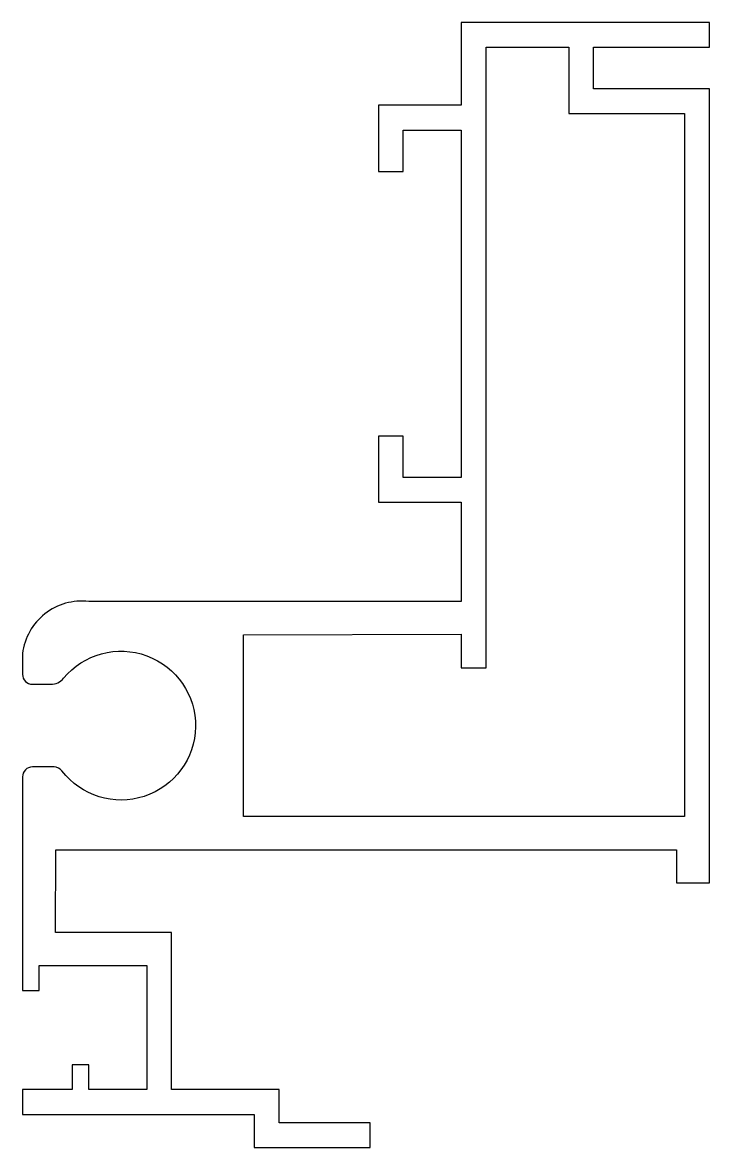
# Model space of a CAD drawing. Extents: x 21 to 62.5, y 130.7 to 198.7.
import ezdxf

# ---------------------------------------------------------------- set-up
doc = ezdxf.new("R2010")
doc.units = 0
doc.layers.get('0').update_dxf_attribs({"linetype": 'CONTINUOUS'})

msp = doc.modelspace()

# ---------------------------------------------------------------- linework, layer by layer
at = {"linetype": 'CONTINUOUS'}
msp.add_lwpolyline([(47.493, 163.709), (24.991, 163.709, 0.414214), (20.992, 160.569), (20.992, 159.309, 0.414214), (21.592, 158.709), (22.702, 158.709, 0.223888), (23.473, 159.073, -2.865371), (23.372, 153.474, 0.233472), (22.896, 153.709), (21.593, 153.709, 0.414214), (20.993, 153.109), (20.993, 149.616), (20.994, 148.709), (20.993, 148.209), (20.993, 140.209), (21.993, 140.209), (21.993, 141.709), (28.493, 141.709), (28.493, 134.209), (24.993, 134.209), (24.993, 135.709), (23.993, 135.709), (23.993, 134.209), (20.993, 134.209), (20.993, 132.709), (34.993, 132.709), (34.993, 130.709), (41.993, 130.709), (41.993, 132.209), (36.493, 132.209), (36.493, 134.209), (29.993, 134.209), (29.993, 143.709), (22.993, 143.709), (23.005, 148.709), (31.346, 148.71), (47.493, 148.71), (60.493, 148.709), (60.493, 146.709), (62.493, 146.709), (62.493, 194.709), (55.493, 194.709), (55.493, 197.209), (62.493, 197.209), (62.493, 198.709), (47.493, 198.709), (47.493, 193.709), (42.493, 193.709), (42.493, 189.709), (43.993, 189.709), (43.993, 192.209), (47.493, 192.209), (47.493, 171.209), (43.993, 171.209), (43.993, 173.709), (42.493, 173.709), (42.493, 169.709), (47.493, 169.709)], format="xyb", close=True, dxfattribs=at)
msp.add_lwpolyline([(47.493, 159.709), (48.993, 159.709), (48.993, 160.709), (48.993, 197.209), (53.993, 197.209), (53.993, 193.209), (60.993, 193.209), (60.993, 150.709), (47.493, 150.709), (34.346, 150.709), (34.345, 161.696), (47.493, 161.739), (47.493, 160.709)], close=True, dxfattribs=at)

doc.saveas('drawing.dxf')
